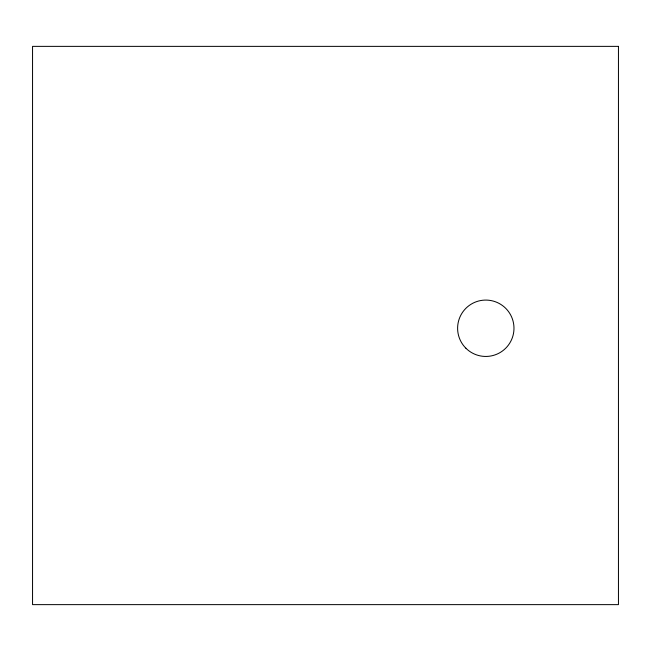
<?xml version="1.0" encoding="UTF-8"?>
<svg xmlns="http://www.w3.org/2000/svg" width="651" height="651" viewBox="0 0 651 651"><rect width="100%" height="100%" fill="white"/><g stroke="black" fill="none" stroke-linecap="round" stroke-linejoin="round"><path stroke-width="0.98" d="M618.45 46.367L32.55 46.367L32.55 604.633L618.45 604.633L618.45 46.367M465.864 348.195A28.188 28.188 0 0 0 513.021 335.558A28.188 28.188 0 0 0 478.501 301.039A28.188 28.188 0 0 0 465.864 348.195"/></g></svg>
